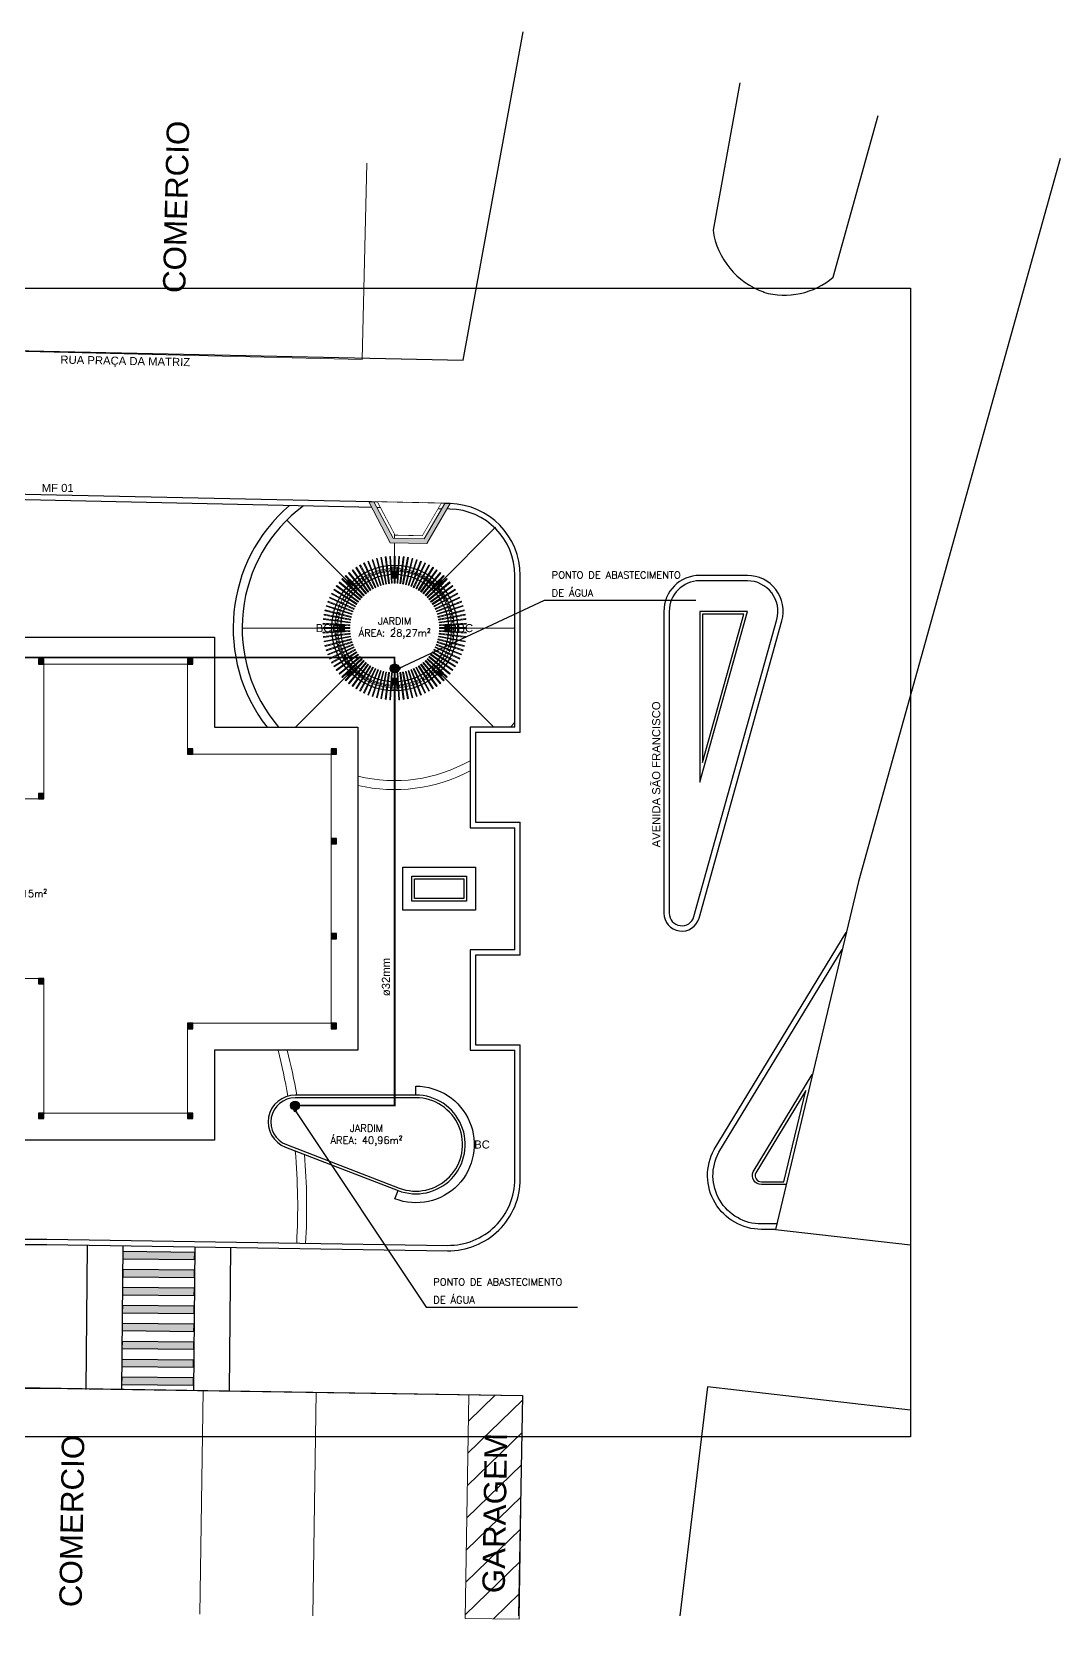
# Model space of a CAD drawing. Extents: x 387222 to 388513, y 9633222 to 9634061.
# Drawn here: x 388006 to 388063.3, y 9633703.2 to 9633792.1 of the extents above; entities that cross this region are included whole.
import ezdxf
from ezdxf.enums import TextEntityAlignment as Align

# ---------------------------------------------------------------- set-up
doc = ezdxf.new("R2010")
doc.units = 0
doc.header["$LTSCALE"] = 0.04921259842519685
doc.set_wipeout_variables(frame=1)
doc.header["$PDSIZE"] = -2.5
doc.linetypes.add('ACAD_PROJEÇÃO', pattern=[0.2, 0.1, -0.1])
doc.linetypes.add('CONTINUO', pattern=[0])
doc.layers.get('Defpoints').update_dxf_attribs({"color": 8})
for name, color, linetype, lineweight in [('_Texto', 7, 'Continuous', 25), ('ARQ_ALVENARIA', 1, 'Continuous', 0), ('ARQ_PISO', 7, 'Continuous', 13), ('Layout', 8, 'Continuous', 13), ('PERGOLA', 2, 'Continuous', 13), ('PILAR', 4, 'Continuous', 13), ('VIGA', 6, 'Continuous', 13)]:
    doc.layers.add(name, color=color, linetype=linetype, lineweight=lineweight)
for name, color, linetype in [('AI-Cotas', 12, 'Continuous'), ('BANCO', 2, 'Continuous'), ('Camada 1', 7, 'Continuous'), ('DLXLUM03', 2, 'Continuous'), ('HACHURA', 253, 'Continuous'), ('MEIO-FIO', 3, 'Continuous'), ('P2', 2, 'Continuous'), ('P6', 4, 'Continuous'), ('PISO PODOTÁTIL DE ALERTA', 22, 'Continuous'), ('PROJEÇÃO', 8, 'ACAD_PROJEÇÃO'), ('RAMPA', 7, 'Continuous'), ('SINAH_IMPLANTAR', 7, 'Continuous'), ('Texto', 2, 'Continuous')]:
    doc.layers.add(name, color=color, linetype=linetype)
doc.styles.add('COTA_200', font='romans.shx', dxfattribs={"height": 0.4})
doc.styles.add('RS200', font='romans.shx', dxfattribs={"height": 0.4})
doc.styles.add('RUA_200', font='arial.ttf', dxfattribs={"height": 0.45})
doc.styles.add('T7', font='arial.ttf')
doc.dimstyles.new('Cota 200', dxfattribs={"dimscale": 0.2, "dimtxt": 0.4, "dimasz": 1, "dimexe": 1.25, "dimexo": 0.625, "dimgap": 1, "dimtad": 1, "dimzin": 4, "dimdsep": 46, "dimtxsty": 'RS200', "dimblk": 'DOT', "dimcen": 0.1, "dimclrt": 2, "dimadec": 0, "dimazin": 0, "dimtfac": 1, "dimtix": 1, "dimtmove": 0, "dimatfit": 3, "dimldrblk": 'DOT', "dimfxl": 1, "dimarcsym": 0})
pattern_1 = [(45, (57.49700831703376, -18.20105795003474), (-0.8980256121069153, 0.8980256121069154), [])]

# ---------------------------------------------------------------- blocks, each defined once
blk = doc.blocks.new('A$C2188079F')
at = {"layer": 'Layout'}
h = blk.add_hatch(dxfattribs=at)
h.set_pattern_fill('LINE', color=256, scale=0.4, angle=45.80543982138884, style=0)
h.set_pattern_definition([(45.80543982138884, (2.069106477312744, 57.00632724538445), (-0.9105605299318542, 0.8853132334548156), [])])
h.paths.add_polyline_path([(41.19592950423248, 12.90303795412183), (38.19622592255473, 12.86086661182344), (38.37141798762605, 0.3992221169173717), (41.3711215693038, 0.4413934592157602)])
for p, q in [((3.158347681164742e-07, 12.32388486340642), (41.19592950423248, 12.90303795412183)), ((9.799032016017009, 12.46164458058774), (9.974224081030115, 8.568167686462402e-08)), ((23.39768825296778, 12.65282132849097), (23.57288031798089, 0.1911768335849047)), ((29.69706577446777, 12.74138114415109), (29.87225783948088, 0.2797366511076689)), ((38.19622592255473, 12.86086661182344), (38.37141798762605, 0.3992221169173717)), ((41.19592950423248, 12.90303795412183), (41.3711215693038, 0.4413934592157602)), ((41.3711215693038, 0.4413934592157602), (38.37141798762605, 0.3992221169173717))]:
    blk.add_line(p, q, dxfattribs=at)
at = {"layer": 'Layout', "char_height": 1.25, "width": 15.72225240717143, "attachment_point": 1, "rotation": 90.80543982138883, "style": 'T7'}
for s, insert in [('COMERCIO', (15.73768913687672, 0.3603971693664789)), ('GARAGEM', (39.2760995500721, 1.837821006774902))]:
    blk.add_mtext(s, dxfattribs=dict(at, insert=insert))
blk = doc.blocks.new('A$C16AF3B07')
at = {"layer": 'Layout'}
h = blk.add_hatch(dxfattribs=at)
h.set_pattern_fill('LINE', color=256, scale=0.4, angle=45, style=0)
h.set_pattern_definition(pattern_1)
h.paths.add_polyline_path([(22.90000041777967, 10.93513705208898), (19.10000041779131, 10.93513705208898), (19.10000041779131, 2.272427082061768e-07), (22.90000041777967, 2.272427082061768e-07)])
h = blk.add_hatch(dxfattribs=at)
h.set_pattern_fill('LINE', color=256, scale=0.4, angle=45, style=0)
h.set_pattern_definition(pattern_1)
h.paths.add_polyline_path([(39.30000041780295, 10.93513705208898), (35.30000041780295, 10.93513705208898), (35.30000041780295, 2.272427073179983e-07), (39.30000041780295, 2.272427073179983e-07)])
h = blk.add_hatch(dxfattribs=at)
h.set_pattern_fill('LINE', color=256, scale=0.4, angle=45, style=0)
h.set_pattern_definition(pattern_1)
h.paths.add_polyline_path([(62.50000041775638, 10.93513705208898), (59.50000041775638, 10.93513705208898), (59.50000041775638, 2.272427082061768e-07), (62.50000041775638, 2.272427082061768e-07)])
for p, q in [((4.177563823759556e-07, 2.272427082061768e-07), (4.177563823759556e-07, 10.93513705208898)), ((19.10000041779131, 2.272427082061768e-07), (19.10000041779131, 10.93513705208898)), ((22.90000041777967, 10.93513705208898), (19.10000041779131, 10.93513705208898)), ((22.90000041777967, 2.272427082061768e-07), (22.90000041777967, 10.93513705208898)), ((35.30000041780295, 2.272427082061768e-07), (35.30000041780295, 10.93513705208898)), ((39.30000041780295, 10.93513705208898), (35.30000041780295, 10.93513705208898)), ((39.30000041780295, 2.272427082061768e-07), (39.30000041780295, 10.93513705208898)), ((48.90000041777967, 2.272427082061768e-07), (48.90000041777967, 10.93513705208898)), ((59.50000041775638, 2.272427082061768e-07), (59.50000041775638, 10.93513705208898)), ((62.50000041775638, 10.93513705208898), (59.50000041775638, 10.93513705208898)), ((62.50000041775638, 2.272427082061768e-07), (62.50000041775638, 10.93513705208898)), ((87.5100004177657, 2.272427082061768e-07), (87.5100004177657, 10.93513705208898)), ((87.5100004177657, 2.272427082061768e-07), (4.177563823759556e-07, 2.272427082061768e-07))]:
    blk.add_line(p, q, dxfattribs=at)
at = {"layer": 'Layout', "char_height": 1.25, "width": 15.72225240717143, "attachment_point": 1, "rotation": 90, "style": 'T7'}
for s, insert in [('COMERCIO', (28.46997878997354, 3.451345736160874)), ('COMERCIO', (76.3225717433379, 3.451345736160874)), ('GARAGEM', (20.42481514048995, 1.36657103523612)), ('GARAGEM', (36.72481514047831, 1.36657103523612)), ('GARAGEM', (60.42481514048995, 1.36657103523612))]:
    blk.add_mtext(s, dxfattribs=dict(at, insert=insert))
blk = doc.blocks.new('Pergola')
at = {"layer": 'PERGOLA'}
blk.add_lwpolyline([(0.02500000000000568, 0.7500000000000142), (-0.02500000000000568, 0.7500000000000142), (-0.02500000000000568, -0.7499999999999858), (0.02500000000000568, -0.7499999999999858)], close=True, dxfattribs=at)
for points in [[(-0.02500000000000568, 0.2000000000000171), (0.02500000000000568, 0.2000000000000171)], [(-0.02500000000000568, -0.1999999999999886), (0.02500000000000568, -0.1999999999999886)]]:
    blk.add_lwpolyline(points, dxfattribs=at)
at = {"layer": 'PROJEÇÃO'}
blk.add_lwpolyline([(0, 0.7500000000000142), (0, -0.7499999999999858)], dxfattribs=at)
blk = doc.blocks.new('CAR 02')
blk.add_lwpolyline([(1.4210854715202e-14, -3.099999999999994), (1.4210854715202e-14, -3.399999999999991)])
blk.add_point((0, 0))
at = {"layer": 'BANCO'}
for radius in [3.5, 3]:
    blk.add_circle((0, 0), radius, dxfattribs=at)
at = {"layer": 'PERGOLA'}
blk.add_lwpolyline([(0.4765300667243464, -3.971592136097026), (0.5261358017900816, -3.965325474418809), (0.3381359514436264, -2.477153422447092), (0.2885302163778912, -2.483420084125309)], close=True, dxfattribs=at)
for points in [[(0.407069229903993, -3.022816508170052), (0.3574634948382578, -3.029083169848269)], [(0.457202523329715, -3.419662388695849), (0.4075967882639798, -3.425929050374066)]]:
    blk.add_lwpolyline(points, dxfattribs=at)
at = {"layer": 'PILAR'}
for points in [[(-0.1500000000000057, 3.099999999999994), (0.1499999999999915, 3.099999999999994), (0.1499999999999915, 3.399999999999991), (-0.1500000000000057, 3.399999999999991)], [(-2.29809703885627, 2.085965004500309), (-2.085965004500309, 2.29809703885627), (-2.29809703885627, 2.51022907321223), (-2.51022907321223, 2.29809703885627)], [(2.085965004500309, 2.298097038856284), (2.29809703885627, 2.085965004500324), (2.51022907321223, 2.298097038856284), (2.29809703885627, 2.510229073212244)], [(-3.099999999999994, -0.1500000000000057), (-3.099999999999994, 0.1499999999999915), (-3.399999999999991, 0.1499999999999915), (-3.399999999999991, -0.1500000000000057)], [(3.099999999999994, 0.1500000000000057), (3.099999999999994, -0.1499999999999915), (3.399999999999991, -0.1499999999999915), (3.399999999999991, 0.1500000000000057)], [(-2.085965004500309, -2.29809703885627), (-2.29809703885627, -2.085965004500309), (-2.51022907321223, -2.29809703885627), (-2.29809703885627, -2.51022907321223)], [(2.29809703885627, -2.085965004500309), (2.085965004500309, -2.29809703885627), (2.29809703885627, -2.51022907321223), (2.51022907321223, -2.29809703885627)], [(0.1500000000000057, -3.099999999999994), (-0.1499999999999915, -3.099999999999994), (-0.1499999999999915, -3.399999999999991), (0.1500000000000057, -3.399999999999991)]]:
    blk.add_lwpolyline(points, close=True, dxfattribs=at)
at = {"layer": 'PROJEÇÃO'}
blk.add_lwpolyline([(0.5013329342572139, -3.968458805257917), (0.3133330839107588, -2.480286753286201)], dxfattribs=at)
blk.add_circle((0, 0), 3.249999999999982, dxfattribs=at)
at = {"layer": 'VIGA'}
for radius in [3.324999999999982, 3.174999999999982]:
    blk.add_circle((0, 0), radius, dxfattribs=at)
at = {"layer": 'PERGOLA'}
for p, rotation in [((-1.383782697586483, 2.940687920514549), 25.20000000000001), ((-1.19640479622521, 3.021773579136806), 21.6), ((-1.004305231718575, 3.090933677959228), 18), ((-0.8082421332857734, 3.147895273668041), 14.4), ((-0.6089892724036048, 3.192433564868224), 10.80000000000001), ((-0.4073330090839846, 3.224372779272045), 7.200000000000002), ((-0.204069188470271, 3.243586867391869), 3.600000000000009), ((0.204069188470271, 3.243586867391869), 356.4), ((0.4073330090839846, 3.224372779272045), 352.8000000000001), ((0.6089892724036048, 3.192433564868224), 349.2000000000001), ((0.8082421332857734, 3.147895273668041), 345.6), ((1.004305231718575, 3.090933677959228), 342), ((1.196404796225195, 3.021773579136806), 338.4), ((1.383782697586483, 2.940687920514549), 334.8), ((-2.36914803911958, 2.224778094268231), 46.79999999999999), ((-2.224778094268231, 2.36914803911958), 43.20000000000002), ((-2.071627966683224, 2.504168039021295), 39.60000000000002), ((-1.910302069950518, 2.629305231718561), 36.00000000000001), ((-1.741437083681717, 2.744065757881529), 32.39999999999999), ((-1.565699440830571, 2.847996710142539), 28.8), ((1.565699440830571, 2.847996710142539), 331.2), ((1.741437083681717, 2.744065757881529), 327.6000000000001), ((1.910302069950518, 2.629305231718561), 324), ((2.071627966683224, 2.504168039021309), 320.4), ((2.224778094268217, 2.36914803911958), 316.8000000000001), ((2.36914803911958, 2.224778094268217), 313.2), ((-2.847996710142539, 1.565699440830571), 61.20000000000001), ((-2.744065757881529, 1.741437083681731), 57.60000000000002), ((-2.629305231718561, 1.910302069950518), 54.00000000000001), ((-2.504168039021295, 2.071627966683224), 50.40000000000002), ((2.504168039021295, 2.071627966683224), 309.6), ((2.629305231718561, 1.910302069950532), 306.0000000000001), ((2.744065757881529, 1.741437083681731), 302.4), ((2.847996710142539, 1.565699440830571), 298.8), ((-3.147895273668041, 0.8082421332857734), 75.60000000000001), ((-3.090933677959228, 1.004305231718575), 72), ((-3.021773579136806, 1.19640479622521), 68.40000000000002), ((-2.940687920514549, 1.383782697586483), 64.79999999999998), ((2.940687920514549, 1.383782697586483), 295.2), ((3.021773579136806, 1.196404796225195), 291.6), ((3.090933677959228, 1.004305231718575), 288), ((3.147895273668041, 0.8082421332857734), 284.4), ((-3.249999999999986, 0), 90), ((-3.243586867391869, 0.204069188470271), 86.40000000000002), ((-3.224372779272045, 0.4073330090839846), 82.8), ((-3.192433564868224, 0.6089892724036048), 79.20000000000002), ((3.192433564868224, 0.6089892724036048), 280.8), ((3.224372779272045, 0.4073330090839846), 277.2), ((3.243586867391869, 0.204069188470271), 273.6), ((3.249999999999986, 0), 270), ((-3.243586867391869, -0.204069188470271), 93.60000000000001), ((-3.224372779272045, -0.4073330090839846), 97.2), ((-3.192433564868224, -0.6089892724036048), 100.8), ((-3.147895273668041, -0.8082421332857734), 104.4), ((-3.090933677959242, -1.004305231718575), 108), ((3.090933677959228, -1.004305231718575), 252), ((3.147895273668041, -0.8082421332857734), 255.6), ((3.192433564868224, -0.6089892724036048), 259.1999999999999), ((3.224372779272045, -0.4073330090839846), 262.8), ((3.243586867391869, -0.204069188470271), 266.4), ((-3.021773579136806, -1.19640479622521), 111.6), ((-2.940687920514549, -1.383782697586483), 115.2), ((-2.847996710142539, -1.565699440830571), 118.8), ((-2.744065757881529, -1.741437083681731), 122.4), ((-2.629305231718561, -1.910302069950518), 126), ((-2.504168039021295, -2.071627966683224), 129.6), ((-2.36914803911958, -2.224778094268217), 133.2), ((2.36914803911958, -2.224778094268217), 226.8), ((2.504168039021295, -2.071627966683224), 230.4), ((2.629305231718561, -1.910302069950518), 234), ((2.744065757881529, -1.741437083681731), 237.6), ((2.847996710142539, -1.565699440830571), 241.2), ((2.940687920514549, -1.383782697586483), 244.8), ((3.021773579136806, -1.19640479622521), 248.4), ((-2.224778094268217, -2.36914803911958), 136.8), ((-2.071627966683224, -2.504168039021295), 140.4), ((-1.910302069950518, -2.629305231718561), 144), ((-1.741437083681731, -2.744065757881529), 147.6), ((-1.565699440830571, -2.847996710142539), 151.2), ((-1.383782697586483, -2.940687920514549), 154.8), ((-1.19640479622521, -3.021773579136806), 158.4), ((-1.004305231718575, -3.090933677959228), 162), ((-0.8082421332857734, -3.147895273668041), 165.6), ((-0.6089892724036048, -3.192433564868224), 169.2), ((-0.4073330090839846, -3.224372779272045), 172.8), ((-0.204069188470271, -3.243586867391869), 176.4), ((0, -3.249999999999986), 180), ((0.204069188470271, -3.243586867391869), 183.5999999999999), ((0.6089892724036048, -3.192433564868224), 190.8), ((0.8082421332857734, -3.147895273668041), 194.4), ((1.004305231718575, -3.090933677959228), 198), ((1.19640479622521, -3.021773579136806), 201.6), ((1.383782697586483, -2.940687920514549), 205.2), ((1.565699440830571, -2.847996710142539), 208.8), ((1.741437083681731, -2.744065757881529), 212.4), ((1.910302069950518, -2.629305231718561), 216), ((2.071627966683224, -2.504168039021295), 219.6), ((2.224778094268217, -2.36914803911958), 223.2)]:
    blk.add_blockref('Pergola', p, dxfattribs=dict(at, rotation=rotation))
blk.add_blockref('Pergola', (0, 3.249999999999986), dxfattribs=at)
blk = doc.blocks.new('A$C25162ABB')
at = {"layer": 'SINAH_IMPLANTAR'}
h = blk.add_hatch(color=256, dxfattribs=at)
h.dxf.hatch_style = 1
h.paths.add_polyline_path([(2.018109218392055, 7.351167233660817), (6.016661224479321, 7.458786258473992), (6.005899321986362, 7.85864146053791), (2.007347315899096, 7.751022435724735)])
h = blk.add_hatch(color=256, dxfattribs=at)
h.dxf.hatch_style = 1
h.paths.add_polyline_path([(2.045013973664027, 6.35152923129499), (6.043565979751293, 6.459148256108165), (6.032804077258334, 6.859003458172083), (2.034252071171068, 6.751384433358908)])
h = blk.add_hatch(color=256, dxfattribs=at)
h.dxf.hatch_style = 1
h.paths.add_polyline_path([(2.071918728819583, 5.351891230791807), (6.070470734906849, 5.459510255604982), (6.059708832413889, 5.8593654576689), (2.061156826326624, 5.751746432855725)])
h = blk.add_hatch(color=256, dxfattribs=at)
h.dxf.hatch_style = 1
h.paths.add_polyline_path([(2.098823484091554, 4.352253226563334), (6.09737549017882, 4.45987225137651), (6.086613587685861, 4.859727453440428), (2.088061581598595, 4.752108428627253)])
h = blk.add_hatch(color=256, dxfattribs=at)
h.dxf.hatch_style = 1
h.paths.add_polyline_path([(2.12572823924711, 3.352615227922797), (6.124280245334376, 3.460234252735972), (6.113518342841417, 3.860089454799891), (2.114966336754151, 3.752470429986715)])
h = blk.add_hatch(color=256, dxfattribs=at)
h.dxf.hatch_style = 1
h.paths.add_polyline_path([(2.152632994402666, 2.35297722555697), (6.151185000489932, 2.460596250370145), (6.140423097996973, 2.860451452434063), (2.141871091909707, 2.752832427620888)])
h = blk.add_hatch(color=256, dxfattribs=at)
h.dxf.hatch_style = 1
h.paths.add_polyline_path([(2.179537749558222, 1.353339226916432), (6.178089755645487, 1.460958251729608), (6.167327853152528, 1.860813453793526), (2.168775847065262, 1.75319442898035)])
h = blk.add_hatch(color=256, dxfattribs=at)
h.dxf.hatch_style = 1
h.paths.add_polyline_path([(2.206442504830193, 0.3537012226879597), (6.204994510917459, 0.4613202475011349), (6.1942326084245, 0.861175449565053), (2.195680602337234, 0.7535564247518778)])
at = {"layer": 'Camada 1'}
for points in [[(1.999275889364071, 8.050913834944367), (2.214513929444365, 0.053809879347682)], [(5.997827895567752, 8.158532856032252), (6.213065935648046, 0.1614289004355669)], [(7.997103898669593, 8.212342366576195), (8.212341938749887, 0.2152384109795094)], [(-1.137377694249153e-07, 7.997104324400425), (0.2152379263425246, 3.688037395477295e-07)]]:
    blk.add_lwpolyline(points, dxfattribs=at)
at = {"layer": 'SINAH_IMPLANTAR'}
for points in [[(2.018109218392055, 7.351167233660817), (6.016661224479321, 7.458786258473992), (6.005899321986362, 7.85864146053791), (2.007347315899096, 7.751022435724735)], [(2.045013973664027, 6.35152923129499), (6.043565979751293, 6.459148256108165), (6.032804077258334, 6.859003458172083), (2.034252071171068, 6.751384433358908)], [(2.071918728819583, 5.351891230791807), (6.070470734906849, 5.459510255604982), (6.059708832413889, 5.8593654576689), (2.061156826326624, 5.751746432855725)], [(2.098823484091554, 4.352253226563334), (6.09737549017882, 4.45987225137651), (6.086613587685861, 4.859727453440428), (2.088061581598595, 4.752108428627253)], [(2.12572823924711, 3.352615227922797), (6.124280245334376, 3.460234252735972), (6.113518342841417, 3.860089454799891), (2.114966336754151, 3.752470429986715)], [(2.152632994402666, 2.35297722555697), (6.151185000489932, 2.460596250370145), (6.140423097996973, 2.860451452434063), (2.141871091909707, 2.752832427620888)], [(2.179537749558222, 1.353339226916432), (6.178089755645487, 1.460958251729608), (6.167327853152528, 1.860813453793526), (2.168775847065262, 1.75319442898035)], [(2.206442504830193, 0.3537012226879597), (6.204994510917459, 0.4613202475011349), (6.1942326084245, 0.861175449565053), (2.195680602337234, 0.7535564247518778)]]:
    blk.add_lwpolyline(points, close=True, dxfattribs=at)
blk = doc.blocks.new('*X430')
at = {"color": 0}
for p, q in [((-0.1092439952078573, -0.1470766164589037), (-0.1092439952078573, 0.1529233835411077)), ((-0.0827274909133658, -0.1470766164589037), (-0.08272749091336579, 0.1529233835411077)), ((-0.03424399520785444, -0.1470766164589037), (-0.03424399520785442, 0.1529233835411077)), ((-0.007727490913362957, -0.1470766164589037), (-0.007727490913362938, 0.1529233835411077)), ((0.0407560047921484, -0.1470766164589037), (0.04075600479214842, 0.1529233835411077)), ((0.06727250908663988, -0.1470766164589037), (0.0672725090866399, 0.1529233835411077)), ((0.1157560047921512, -0.1470766164589037), (0.1157560047921513, 0.1529233835411077)), ((0.1422725090866427, -0.1470766164589037), (0.1422725090866427, 0.1529233835411077))]:
    blk.add_line(p, q, dxfattribs=at)
blk = doc.blocks.new('Lum. Piso')
at = {"layer": 'HACHURA'}
h = blk.add_hatch(color=8, dxfattribs=at)
h.dxf.hatch_style = 1
h.paths.add_polyline_path([(0, -0.2999999523162842), (0.6000000014901161, -0.2999999523162842), (0.6000000014901161, 0.2999999523162842), (0, 0.2999999523162842)])
at = {"layer": 'DLXLUM03'}
for points in [[(0, -0.2999999523162842), (0.6000000014901161, -0.2999999523162842), (0.6000000014901161, 0.2999999523162842), (0, 0.2999999523162842)], [(0.07500000298023224, -0.2250000238418579), (0.5250000059604645, -0.2250000238418579), (0.5250000059604645, 0.2249999046325684), (0.07500000298023224, 0.2249999046325684)]]:
    blk.add_lwpolyline(points, close=True, dxfattribs=at)
at = {"layer": 'DLXLUM03', "xscale": 1.499999999999803, "yscale": 1.499999999999803, "zscale": 1.499999999999803}
blk.add_blockref('*X430', (0.2851501107215881, -0.004385232925415039), dxfattribs=at)
blk = doc.blocks.new('A$C71521215')
blk.add_wipeout([(8.30809585750103e-06, 2.3207240477204323), (0.2859305207966827, 2.314510190859438), (1.3533242392586544, 0.2908406164497128), (3.0882759101805277, 0.2531354706734419), (4.242579913348891, 2.2285217866301537), (4.528502125060186, 2.2223079316318035), (3.2299101346870884, -1.6521662473678589e-06), (1.2008262417512015, 0.04409577324986458)])
at = {"layer": 'RAMPA'}
for points in [[(0.5146682909689844, 2.30953910574317), (1.475322637299541, 0.4882364887744188), (2.974968530528713, 0.4556451700627804), (4.013842144981027, 2.233492871746421)], [(4.013842144981027, 2.233492871746421), (0.5146682909689844, 2.30953910574317)], [(1.475322637299541, 0.4882364887744188), (1.514432219963055, 2.287811562418938)], [(2.974968530528713, 0.4556451700627804), (3.014078113483265, 2.255220241844654)]]:
    blk.add_lwpolyline(points, dxfattribs=at)
blk.add_wipeout([(4.013842144981027, 2.2334928717464204), (2.974968530564395, 0.455645169541369), (3.0140781162612504, 2.255220369001134)])
blk.add_wipeout([(3.0140781134843646, 2.255220241945831), (1.5144322199966456, 2.287811562039094), (1.4753226372980248, 0.48823648982316215), (2.9749685305743476, 0.45564517071872324)])
blk.add_wipeout([(1.5144322210701553, 2.2878116109539475), (0.5146682909565643, 2.309539106065689), (1.4753226372887416, 0.48823648891477367)])
at = {"layer": 'PISO PODOTÁTIL DE ALERTA'}
h = blk.add_hatch(dxfattribs=at)
h.set_pattern_fill('HEX', color=256, scale=0.01)
h.set_pattern_definition([(0, (-387948.2243954765, -9633669.536576068), (0, 0.054992613154), [0.03175, -0.0635]), (120, (-387948.2243954765, -9633669.536576068), (-0.04762500001185428, -0.02749630657699998), [0.03174999999999999, -0.06349999999999997]), (59.99999999999999, (-387948.1926454765, -9633669.536576068), (-0.04762500001185427, 0.027496306577), [0.03175, -0.0635])])
h.paths.add_polyline_path([(3.229910134687088, -1.652166247367859e-06), (4.528502125060186, 2.222307931631804), (4.242579913348891, 2.228521786630154), (3.088275910180528, 0.2531354706734419), (1.353324239258654, 0.2908406164497137), (0.2859305207966829, 2.314510190859437), (8.30809585750103e-06, 2.320724047720432), (1.200826241751201, 0.04409577324986456)])
at = {"layer": 'ARQ_PISO'}
blk.add_lwpolyline([(4.242579913348891, 2.228521786630154), (3.088275910180528, 0.2531354706734419), (1.353324239258654, 0.2908406164497137), (0.2859305207966827, 2.314510190859437), (8.30809585750103e-06, 2.320724047720432), (1.200826241751201, 0.04409577324986458), (3.229910134687088, -1.652166247367859e-06), (4.528502125060186, 2.222307931631804)], close=True, dxfattribs=at)
blk = doc.blocks.new('_Dot')
at = {"color": 0, "linetype": 'ByBlock', "lineweight": -2}
blk.add_line((-0.5, 0), (-1, 0), dxfattribs=at)
at = {"color": 0, "linetype": 'ByBlock', "const_width": 0.5}
blk.add_lwpolyline([(-0.25, 0, 1), (0.25, 0, 1)], format="xyb", close=True, dxfattribs=at)

msp = doc.modelspace()

# ---------------------------------------------------------------- hatches: boundary and pattern name
at = {"layer": 'P6'}
h = msp.add_hatch(color=256, dxfattribs=at)
h.dxf.hatch_style = 1
edge = h.paths.add_edge_path()
edge.add_arc((388026.2574345423, 9633756.641409501), 0.25, 0, 360)
h = msp.add_hatch(color=256, dxfattribs=at)
h.dxf.hatch_style = 1
edge = h.paths.add_edge_path()
edge.add_arc((388020.7128326783, 9633732.291409502), 0.25, 0, 360)

# ---------------------------------------------------------------- linework, layer by layer
at = {"layer": 'ARQ_ALVENARIA'}
msp.add_lwpolyline([(388006.7128326783, 9633731.860389614), (388006.7128326783, 9633739.370389614), (387986.7128326783, 9633739.370389614), (387986.7128326783, 9633749.370389614), (388006.7128326783, 9633749.370389614), (388006.7128326783, 9633756.880389614), (388014.7128326783, 9633756.880389614), (388014.7128326783, 9633751.870389614), (388022.7128326783, 9633751.870389614), (388022.7128326783, 9633736.870389614), (388014.7128326783, 9633736.870389614), (388014.7128326783, 9633731.860389614)], close=True, dxfattribs=at)
at = {"layer": 'ARQ_PISO'}
for points in [[(388026.2574345423, 9633762.391409501), (388026.2574345423, 9633765.571027393)], [(388023.7825608082, 9633761.366283236), (388020.2470269026, 9633764.901817143)], [(388028.7323082764, 9633761.366283236), (388031.8737296328, 9633764.507704593)], [(388022.7574345423, 9633758.891409501), (388017.7574345423, 9633758.891409501)], [(388029.7574345423, 9633758.891409501), (388032.9574345423, 9633758.891409501)], [(388023.7825608082, 9633756.416535767), (388020.7364146567, 9633753.370389614)], [(388028.7323082764, 9633756.416535767), (388031.7784544278, 9633753.370389614)], [(388026.2574345423, 9633755.391409501), (388026.2574345423, 9633750.391409501)]]:
    msp.add_lwpolyline(points, dxfattribs=at)
for radius in [3.5, 3]:
    msp.add_circle((388026.2574345423, 9633758.891409501), radius, dxfattribs=at)
for centre, radius, start, end in [((388026.2574345423, 9633758.891409501), 8.5, 319.493692763773, 322.0209014708042), ((388026.2574345423, 9633758.891409501), 8.5, 256.0815038294518, 299.6115838043063), ((388026.2574345423, 9633758.891409501), 9, 256.8690153601744, 297.8181392863999), ((387985.3561070664, 9633726.616135495), 35.5, 10.05706136904652, 14.27633207898749), ((387985.3561070664, 9633726.616135495), 36, 10.00471860415262, 14.07393223513315), ((387985.3561070664, 9633726.616135495), 35.5, 356.794579798269, 5.08361926172526), ((387985.3561070664, 9633726.616135495), 36, 356.794579798269, 4.69390279654715)]:
    msp.add_arc(centre, radius, start, end, dxfattribs=at)
at = {"layer": 'BANCO'}
for points in [[(388026.7128326783, 9633745.570389614), (388030.7574345423, 9633745.570389614), (388030.7574345423, 9633743.170389615), (388026.7128326783, 9633743.170389615)], [(388027.2128326783, 9633745.070389614), (388030.2574345423, 9633745.070389614), (388030.2574345423, 9633743.670389615), (388027.2128326783, 9633743.670389615)]]:
    msp.add_lwpolyline(points, close=True, dxfattribs=at)
msp.add_lwpolyline([(388027.4420123445, 9633732.870389614), (388027.4420123445, 9633733.370389614, -1.20287495297339), (388026.2748083224, 9633727.087217221), (388026.4543704886, 9633727.553862084)], format="xyb", dxfattribs=at)
at = {"layer": 'Camada 1'}
for radius, start, end in [(9, 130.6593557992215, 217.8391379221392), (8.5, 126.7522011501453, 220.506307236227)]:
    msp.add_arc((388026.2574345423, 9633758.891409501), radius, start, end, dxfattribs=at)
at = {"layer": 'Defpoints'}
msp.add_lwpolyline([(388055.0084279774, 9633713.829406537), (387931.0084279774, 9633713.829406537), (387931.0084279774, 9633777.829406537), (388055.0084279774, 9633777.829406537)], close=True, dxfattribs=at)
at = {"layer": 'MEIO-FIO'}
for points in [[(387935.218506247, 9633703.86832714), (387936.9517112991, 9633775.76413763), (387980.7933787457, 9633774.900644422), (387987.3548881705, 9633774.743558245), (388006.7105669947, 9633774.318104075), (388030.0798313678, 9633773.810227545), (388033.4149044964, 9633792.108108383)], [(388063.3372882099, 9633785.058352012), (388052.0959828857, 9633744.778490582), (388047.4749805533, 9633725.390244804), (388055.0084279774, 9633724.523819318)], [(388032.9574345423, 9633753.370389614), (388030.4574345423, 9633753.370389614), (388030.4574345423, 9633747.770389613), (388032.9574345423, 9633747.770389613)], [(388033.2574345423, 9633753.070389614), (388030.7574345423, 9633753.070389614), (388030.7574345423, 9633748.070389614), (388033.2574345423, 9633748.070389614)], [(388032.9574345423, 9633740.970389616), (388032.9574345423, 9633747.770389613)], [(388033.2574345423, 9633740.670389615), (388033.2574345423, 9633748.070389614)], [(388032.9574345423, 9633740.970389616), (388030.4574345423, 9633740.970389616), (388030.4574345423, 9633735.370389614), (388032.9574345423, 9633735.370389614)], [(388033.2574345423, 9633740.670389615), (388030.7574345423, 9633740.670389615), (388030.7574345423, 9633735.670389615), (388033.2574345423, 9633735.670389615)], [(388055.0084279772, 9633715.32454933), (388043.6944097087, 9633716.625780124), (388042.1510205615, 9633703.851745922)], [(387941.8120344582, 9633703.471293485), (387942.1115275472, 9633715.894692754), (387987.5461943981, 9633716.53343618), (388006.8237408688, 9633716.54833793), (388033.3882300577, 9633716.133566754), (388033.1572375942, 9633703.851745922)]]:
    msp.add_lwpolyline(points, dxfattribs=at)
for points in [[(388045.4956909814, 9633789.261857823), (388043.9994827989, 9633781.052910503, 0.2799588480559704), (388046.8342767105, 9633777.618311774)], [(388046.8158436735, 9633777.602561096, 0.2511789319928486), (388050.6955621508, 9633778.441441838), (388053.2090572161, 9633787.444577716)], [(388033.2574345423, 9633753.070389614), (388033.2574345423, 9633761.825266957, 0.4078634361055881), (388029.3443447361, 9633765.824322673), (388006.5347627029, 9633766.320036005), (387987.17125106, 9633766.745662346), (387980.6188755682, 9633766.902529852), (387948.7390637675, 9633767.5304257, 0.4129226869043201), (387944.6614579695, 9633763.627602017), (387943.8043198797, 9633728.072295051, 0.4254350763585992), (387947.8593865321, 9633723.976289576), (387962.2325569923, 9633724.178354844)], [(388032.9574345423, 9633753.370389614), (388032.9574345423, 9633761.825266957, 0.4078634362052328), (388029.3378264716, 9633765.524393495), (388006.5282444383, 9633766.020106826), (387987.1643646684, 9633766.44574125), (387980.612331699, 9633766.602600556), (387948.7331561972, 9633767.230483871, 0.412922686934726), (387944.961370834, 9633763.620371964), (387944.5438447291, 9633746.300795333)], [(388043.2574345423, 9633761.824322673, 0.4142135623730951), (388041.2574345423, 9633759.824322673), (388041.2574345423, 9633743.006118068, 0.8724066459800598), (388043.2206282817, 9633742.737309922), (388047.8392345011, 9633759.286706379, 0.4963681832325663), (388045.9128470218, 9633761.824322673), (388043.2574345423, 9633761.824322673)], [(388047.4749805533, 9633725.390244804), (388046.6944097087, 9633725.390244804, -0.570532192374316), (388044.0661104111, 9633729.836634379), (388051.4163661666, 9633741.927036496)], [(388047.5464826747, 9633725.690244805), (388046.6944097087, 9633725.690244805, -0.5697587810452641), (388044.3259075806, 9633729.686469194), (388051.1899635006, 9633740.977123423)], [(388004.1219244039, 9633724.546251789), (388006.8831001817, 9633724.548386207), (388029.1949871714, 9633724.20001409, 0.4187937791647714), (388033.2574345423, 9633728.1995266), (388033.2574345423, 9633735.670389615)], [(388004.2445508669, 9633724.846346669), (388006.8853261559, 9633724.848388016), (388029.1996707241, 9633724.499977529, 0.4187937792639182), (388032.9574345423, 9633728.1995266), (388032.9574345423, 9633735.370389614)], [(388048.0708315634, 9633727.890244804), (388046.6944097087, 9633727.890244804, -0.5499723543352522), (388046.2421386309, 9633728.603436906), (388049.5296772869, 9633734.011094224)], [(388026.4543781719, 9633727.553859128, 1.20287495297339), (388027.4420123445, 9633732.870389614), (388020.7128326783, 9633732.870389614, 0.831348571002029), (388020.1741461792, 9633729.970455024), (388026.4544204292, 9633727.553842867)]]:
    msp.add_lwpolyline(points, format="xyb", dxfattribs=at)
for points in [[(388043.2574345423, 9633761.524322672, 0.4142135622467347), (388041.5574345423, 9633759.824322673), (388041.5574345423, 9633743.006118068, 0.8724066465746593), (388042.9316701598, 9633742.817952365), (388047.5502763792, 9633759.367348824, 0.4963681832828564), (388045.9128470218, 9633761.524322672)], [(388026.5082491268, 9633727.6938517, 1.202874953887909), (388027.4420123445, 9633732.720389614), (388020.7128326783, 9633732.720389614, 0.8313485703523775), (388020.2280148291, 9633730.110448483)], [(388049.1628360856, 9633733.118926626), (388046.3748031179, 9633728.532903934, 0.5432608379930842), (388046.6944097086, 9633728.040244805), (388047.9523810081, 9633728.040244805)]]:
    msp.add_lwpolyline(points, format="xyb", close=True, dxfattribs=at)
for points in [[(388043.2574345423, 9633759.824322673), (388043.2574345423, 9633750.309444852), (388045.9128470218, 9633759.824322673)], [(388043.4074345423, 9633759.674322672), (388043.4074345423, 9633751.40494387), (388045.7152531066, 9633759.674322672)], [(388027.3628326784, 9633744.920389613), (388030.1074345423, 9633744.920389613), (388030.1074345423, 9633743.820389615), (388027.3628326784, 9633743.820389615)]]:
    msp.add_lwpolyline(points, close=True, dxfattribs=at)
at = {"layer": 'P2'}
msp.add_lwpolyline([(388005.2128326783, 9633753.670389613), (388005.2128326783, 9633758.380389614), (388016.2128326783, 9633758.380389614), (388016.2128326783, 9633753.370389614), (388024.2128326783, 9633753.370389614), (388024.2128326783, 9633735.370389614), (388016.2128326783, 9633735.370389614), (388016.2128326783, 9633730.360389614), (388005.2128326783, 9633730.360389614), (388005.2128326783, 9633735.070389614)], dxfattribs=at)
at = {"layer": 'P6'}
for centre in [(388026.2574345423, 9633756.641409501), (388020.7128326783, 9633732.291409502)]:
    msp.add_circle(centre, 0.25, dxfattribs=at)
at = {"layer": 'PISO PODOTÁTIL DE ALERTA', "linetype": 'ACAD_PROJEÇÃO', "ltscale": 50, "const_width": 0.1}
msp.add_lwpolyline([(387951.5416109668, 9633746.000795335), (387981.0548709841, 9633757.248313341), (388026.2548709841, 9633757.248313341), (388026.2574345423, 9633756.641409501), (388026.2574345423, 9633732.291409502), (388020.7128326783, 9633732.291409502)], dxfattribs=at)

# ---------------------------------------------------------------- block references
msp.add_blockref('CAR 02', (388026.2574345423, 9633758.891409501))
at = {"rotation": 357.8941032891773}
msp.add_blockref('A$C25162ABB', (388008.8273382521, 9633716.476598276), dxfattribs=at)
at = {"layer": 'Defpoints'}
for name, p, rotation in [('A$C16AF3B07', (387936.9560711464, 9633775.950133676), 358.6285692007096), ('A$C2188079F', (387991.8276541963, 9633704.458313856), 358.3000311367287)]:
    msp.add_blockref(name, p, dxfattribs=dict(at, rotation=rotation))
at = {"layer": 'DLXLUM03', "xscale": 0.500004739048179, "yscale": 0.500004739048179, "zscale": 0.500004739048179}
for p in [(388026.1074331202, 9633761.841408104), (388023.1574345423, 9633758.891409501), (388029.0574316981, 9633758.891409501), (388006.4128298341, 9633757.030391011), (388014.7128326783, 9633757.030391011), (388026.1074331202, 9633755.9414109), (388014.7128326783, 9633752.020391012), (388022.7128326783, 9633752.020391012), (388006.4128298341, 9633749.520391012), (388022.7128326783, 9633747.020391012), (388022.7128326783, 9633741.720388217), (388006.4128298341, 9633739.220388217), (388014.7128326783, 9633736.720388217), (388022.7128326783, 9633736.720388217), (388006.4128298342, 9633731.710388217), (388014.7128326783, 9633731.710388217)]:
    msp.add_blockref('Lum. Piso', p, dxfattribs=at)
at = {"layer": 'DLXLUM03', "yscale": 0.500004739048179, "zscale": 0.500004739048179}
for p, xscale, rotation in [((388023.641138427, 9633761.50770759), 0.500004739048179, 315.0000000628864), ((388028.8737306576, 9633761.50770759), -0.500004739048179, 44.99999993711359), ((388023.641138427, 9633756.275111413), -0.500004739048179, 224.9999999371136), ((388028.8737306576, 9633756.275111413), 0.500004739048179, 135.0000000628864)]:
    msp.add_blockref('Lum. Piso', p, dxfattribs=dict(at, xscale=xscale, rotation=rotation))

# ---------------------------------------------------------------- texts
at = {"color": 0, "style": 'RUA_200'}
msp.add_text('RUA PRAÇA DA MATRIZ', height=0.45, rotation=358.8588981330939, dxfattribs=at).set_placement((388007.6320527928, 9633773.626483424))
at = {"color": 0, "linetype": 'CONTINUO', "style": 'RUA_200'}
msp.add_text('MF 01', height=0.45, dxfattribs=at).set_placement((388007.4830247222, 9633766.70156011), align=Align.MIDDLE_CENTER)
msp.add_text('AVENIDA SÃO FRANCISCO', height=0.45, rotation=90, dxfattribs=at).set_placement((388041.0574345423, 9633746.669517152))
at = {"layer": '_Texto', "color": 2, "insert": (388025.5444565275, 9633738.382124772), "char_height": 0.45, "width": 1, "attachment_point": 1, "rotation": 90, "style": 'RUA_200'}
msp.add_mtext('ø32mm', dxfattribs=at)
at = {"layer": 'AI-Cotas', "color": 2, "char_height": 0.4, "attachment_point": 7, "style": 'RS200'}
for insert in [(388035.0112234695, 9633760.650383335), (388028.4135996366, 9633721.260890916)]:
    msp.add_mtext('\\pxsm1.5;PONTO DE ABASTECIMENTO\\PDE ÁGUA', dxfattribs=dict(at, insert=insert))
at = {"layer": 'BANCO', "style": 'RUA_200'}
for p in [(388021.862959781, 9633758.891409501), (388029.7574345423, 9633758.891409501), (388030.6920123426, 9633730.120389616)]:
    msp.add_text('BC', height=0.45, dxfattribs=at).set_placement(p, align=Align.MIDDLE_LEFT)
at = {"layer": 'Texto', "char_height": 0.4, "attachment_point": 5, "style": 'COTA_200'}
for s, insert in [('JARDIM\\PÁREA: 28,27m² ', (388026.2574345423, 9633758.891409501)), ('IGREJA\\PÁREA: 520,15m² ', (388004.7128326783, 9633744.370389614)), ('JARDIM\\PÁREA: 40,96m² ', (388024.6919085635, 9633730.631232306))]:
    msp.add_mtext_dynamic_manual_height_columns(s, width=5.8627702961262, gutter_width=2.5, heights=[0], dxfattribs=dict(at, insert=insert))

# ---------------------------------------------------------------- leaders
at = {"layer": 'AI-Cotas', "annotation_type": 0, "has_hookline": 1, "hookline_direction": 0, "text_width": 8.038095238095238}
for points in [[(388026.5070329302, 9633756.655574415), (388034.6112234694, 9633760.450383335), (388034.8112234694, 9633760.450383335)], [(388020.7128326783, 9633732.020389615), (388028.0135996366, 9633721.060890917), (388028.2135996366, 9633721.060890917)]]:
    msp.add_leader(points, dimstyle='Cota 200', dxfattribs=at)

# ---------------------------------------------------------------- next in the draw order: block references
msp.add_blockref('A$C71521215', (388024.8158426111, 9633763.60201474))

doc.saveas('drawing.dxf')
